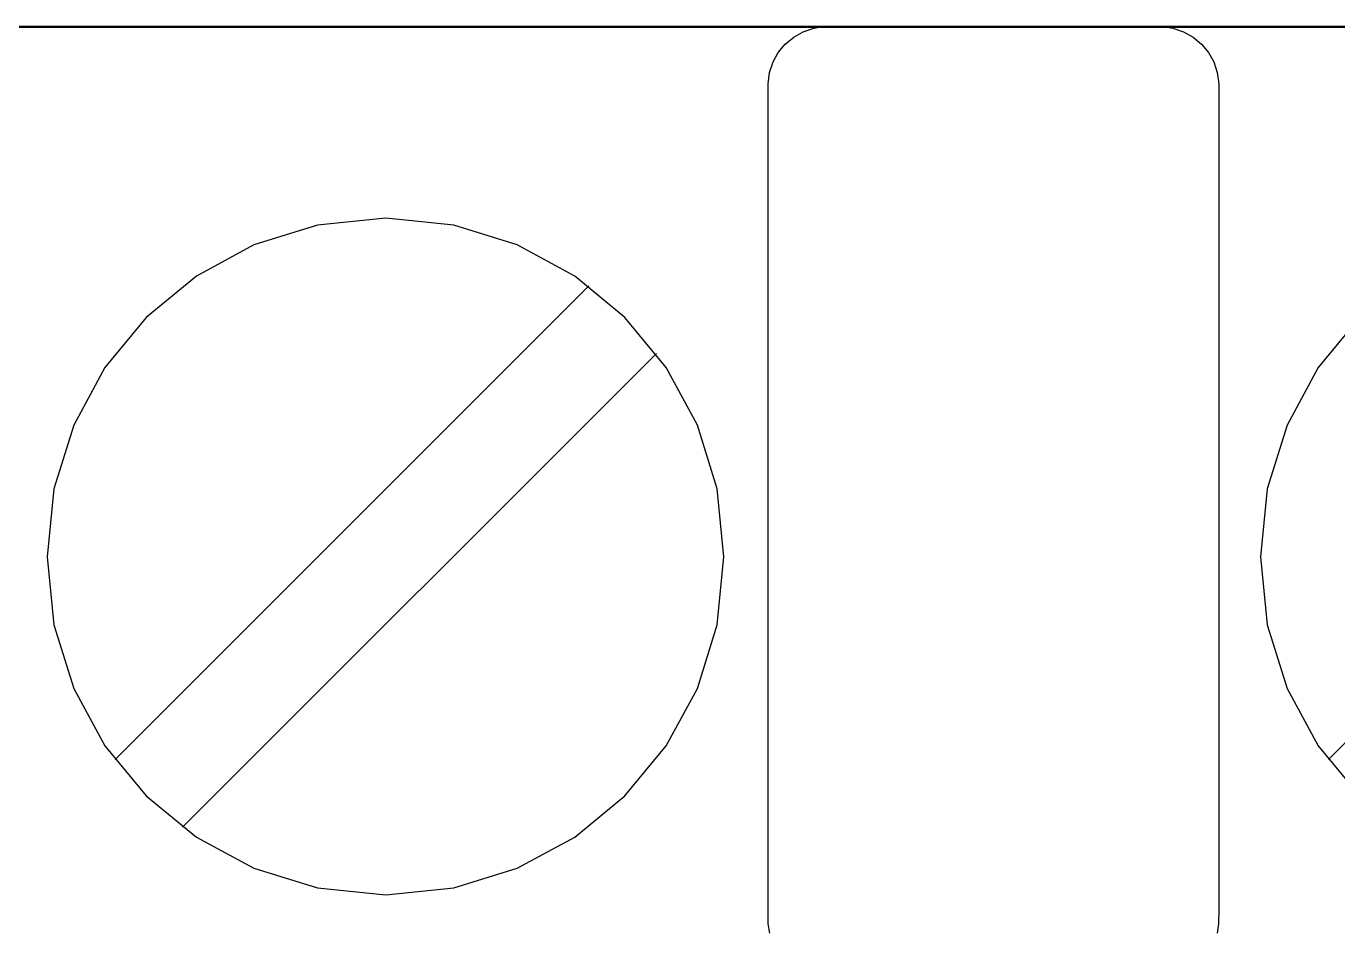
# Model space of a CAD drawing. Extents: x 1 to 47.7, y 0.2 to 35.
# Drawn here: x 39.492 to 40.141, y 9.739 to 10.185 of the extents above; entities that cross this region are included whole.
import ezdxf

# ---------------------------------------------------------------- set-up
doc = ezdxf.new("R2010")
doc.units = 0
doc.header["$MEASUREMENT"] = 0
for name, color, linetype in [('7_1__EMPTY_IO_BOARD_POSITI', 7, 'CONTINUOUS'), ('7_2___8__INDEPENDENT_INPUT', 7, 'CONTINUOUS'), ('7_3___8__OPTOISO_INDEPENDE', 7, 'CONTINUOUS'), ('7_4___24__OPTOISO_INDEPEND', 7, 'CONTINUOUS'), ('7_5___8__INDEPENDENT_INPUT', 7, 'CONTINUOUS'), ('7_6____8__INDEPENDENT_INPU', 7, 'CONTINUOUS'), ('7_7____8__OPTOISO_INDEPEND', 7, 'CONTINUOUS'), ('7_8____8__OPTOISO_INDEPEND', 7, 'CONTINUOUS')]:
    doc.layers.add(name, color=color, linetype=linetype)

msp = doc.modelspace()

# ---------------------------------------------------------------- linework, layer by layer
at = {"layer": '7_1__EMPTY_IO_BOARD_POSITI'}
msp.add_lwpolyline([(39.41773, 10.18489), (39.61971, 10.18489), (40.02875, 10.18489), (40.43639, 10.18489), (40.63662, 10.18489), (40.83281, 10.18489), (41.02375, 10.18489), (41.20821, 10.18489), (41.29763, 10.18489)], dxfattribs=at)
at = {"layer": '7_2___8__INDEPENDENT_INPUT'}
for points in [[(41.34667, 10.18512), (41.22086, 10.18512), (41.09103, 10.18512), (40.95765, 10.18512), (40.82115, 10.18512), (40.68197, 10.18512), (40.54057, 10.18512), (40.25287, 10.18512), (39.96161, 10.18512), (39.67035, 10.18512), (39.38265, 10.18512)], [(39.86008, 9.73684), (39.85936, 9.74148), (39.85929, 9.74897), (39.85929, 9.78121), (39.85929, 9.8353), (39.85929, 9.90297), (39.85929, 9.97595), (39.85929, 10.04599), (39.85929, 10.1048), (39.85929, 10.14412), (39.8593, 10.15687), (39.86001, 10.16244), (39.86173, 10.16762), (39.86436, 10.17233), (39.86781, 10.17647), (39.87196, 10.17993), (39.87671, 10.18261), (39.88197, 10.18442), (39.88762, 10.18525), (39.8926, 10.1853), (39.90676, 10.1853), (39.92908, 10.1853), (39.9563, 10.1853), (39.98515, 10.1853), (40.01236, 10.1853), (40.03468, 10.1853), (40.04884, 10.1853), (40.05382, 10.18525), (40.05947, 10.18442), (40.06473, 10.18261), (40.06948, 10.17993), (40.07363, 10.17647), (40.07707, 10.17233), (40.0797, 10.16762), (40.08142, 10.16244), (40.08213, 10.15687), (40.08214, 10.14412), (40.08214, 10.1048), (40.08214, 10.04599), (40.08214, 9.97595), (40.08214, 9.90297), (40.08214, 9.8353), (40.08214, 9.78121), (40.08214, 9.74897), (40.08206, 9.74147), (40.08134, 9.7368)], [(39.53635, 9.82269), (39.77061, 10.05696)], [(40.13635, 9.82269), (40.37062, 10.05696)], [(40.15179, 10.04128), (40.13135, 10.01649), (40.11592, 9.98805), (40.10617, 9.95663), (40.10277, 9.92293), (40.10617, 9.88925), (40.11592, 9.85788), (40.13135, 9.8295), (40.15179, 9.80477)], [(39.56977, 9.78927), (39.80404, 10.02354)]]:
    msp.add_lwpolyline(points, dxfattribs=at)
msp.add_lwpolyline([(39.50277, 9.92293), (39.50617, 9.88925), (39.51592, 9.85788), (39.53135, 9.8295), (39.55179, 9.80477), (39.57657, 9.78438), (39.60501, 9.76898), (39.63644, 9.75925), (39.67019, 9.75585), (39.70389, 9.75925), (39.73528, 9.76898), (39.76369, 9.78438), (39.78845, 9.80477), (39.80888, 9.8295), (39.82431, 9.85788), (39.83406, 9.88925), (39.83746, 9.92293), (39.83406, 9.95663), (39.82431, 9.98805), (39.80888, 10.01649), (39.78845, 10.04128), (39.76369, 10.06174), (39.73528, 10.0772), (39.70389, 10.08697), (39.67019, 10.09038), (39.63644, 10.08697), (39.60501, 10.0772), (39.57657, 10.06174), (39.55179, 10.04128), (39.53135, 10.01649), (39.51592, 9.98805), (39.50617, 9.95663)], close=True, dxfattribs=at)
at = {"layer": '7_3___8__OPTOISO_INDEPENDE'}
for points in [[(41.34667, 10.18512), (41.22086, 10.18512), (41.09103, 10.18512), (40.95765, 10.18512), (40.82115, 10.18512), (40.68197, 10.18512), (40.54057, 10.18512), (40.25287, 10.18512), (39.96161, 10.18512), (39.67035, 10.18512), (39.38265, 10.18512)], [(39.86008, 9.73684), (39.85936, 9.74148), (39.85929, 9.74897), (39.85929, 9.78121), (39.85929, 9.8353), (39.85929, 9.90297), (39.85929, 9.97595), (39.85929, 10.04599), (39.85929, 10.1048), (39.85929, 10.14412), (39.8593, 10.15687), (39.86001, 10.16244), (39.86173, 10.16762), (39.86436, 10.17233), (39.86781, 10.17647), (39.87196, 10.17993), (39.87671, 10.18261), (39.88197, 10.18442), (39.88762, 10.18525), (39.8926, 10.1853), (39.90676, 10.1853), (39.92908, 10.1853), (39.9563, 10.1853), (39.98515, 10.1853), (40.01236, 10.1853), (40.03468, 10.1853), (40.04884, 10.1853), (40.05382, 10.18525), (40.05947, 10.18442), (40.06473, 10.18261), (40.06948, 10.17993), (40.07363, 10.17647), (40.07707, 10.17233), (40.0797, 10.16762), (40.08142, 10.16244), (40.08213, 10.15687), (40.08214, 10.14412), (40.08214, 10.1048), (40.08214, 10.04599), (40.08214, 9.97595), (40.08214, 9.90297), (40.08214, 9.8353), (40.08214, 9.78121), (40.08214, 9.74897), (40.08206, 9.74147), (40.08134, 9.7368)], [(39.53635, 9.82269), (39.77061, 10.05696)], [(40.13635, 9.82269), (40.37062, 10.05696)], [(40.15179, 10.04128), (40.13135, 10.01649), (40.11592, 9.98805), (40.10617, 9.95663), (40.10277, 9.92293), (40.10617, 9.88925), (40.11592, 9.85788), (40.13135, 9.8295), (40.15179, 9.80477)], [(39.56977, 9.78927), (39.80404, 10.02354)]]:
    msp.add_lwpolyline(points, dxfattribs=at)
msp.add_lwpolyline([(39.50277, 9.92293), (39.50617, 9.88925), (39.51592, 9.85788), (39.53135, 9.8295), (39.55179, 9.80477), (39.57657, 9.78438), (39.60501, 9.76898), (39.63644, 9.75925), (39.67019, 9.75585), (39.70389, 9.75925), (39.73528, 9.76898), (39.76369, 9.78438), (39.78845, 9.80477), (39.80888, 9.8295), (39.82431, 9.85788), (39.83406, 9.88925), (39.83746, 9.92293), (39.83406, 9.95663), (39.82431, 9.98805), (39.80888, 10.01649), (39.78845, 10.04128), (39.76369, 10.06174), (39.73528, 10.0772), (39.70389, 10.08697), (39.67019, 10.09038), (39.63644, 10.08697), (39.60501, 10.0772), (39.57657, 10.06174), (39.55179, 10.04128), (39.53135, 10.01649), (39.51592, 9.98805), (39.50617, 9.95663)], close=True, dxfattribs=at)
at = {"layer": '7_4___24__OPTOISO_INDEPEND'}
for points in [[(41.34667, 10.18512), (41.22086, 10.18512), (41.09103, 10.18512), (40.95765, 10.18512), (40.82115, 10.18512), (40.68197, 10.18512), (40.54057, 10.18512), (40.25287, 10.18512), (39.96161, 10.18512), (39.67035, 10.18512), (39.38265, 10.18512)], [(39.86008, 9.73684), (39.85936, 9.74148), (39.85929, 9.74897), (39.85929, 9.78121), (39.85929, 9.8353), (39.85929, 9.90297), (39.85929, 9.97595), (39.85929, 10.04599), (39.85929, 10.1048), (39.85929, 10.14412), (39.8593, 10.15687), (39.86001, 10.16244), (39.86173, 10.16762), (39.86436, 10.17233), (39.86781, 10.17647), (39.87196, 10.17993), (39.87671, 10.18261), (39.88197, 10.18442), (39.88762, 10.18525), (39.8926, 10.1853), (39.90676, 10.1853), (39.92908, 10.1853), (39.9563, 10.1853), (39.98515, 10.1853), (40.01236, 10.1853), (40.03468, 10.1853), (40.04884, 10.1853), (40.05382, 10.18525), (40.05947, 10.18442), (40.06473, 10.18261), (40.06948, 10.17993), (40.07363, 10.17647), (40.07707, 10.17233), (40.0797, 10.16762), (40.08142, 10.16244), (40.08213, 10.15687), (40.08214, 10.14412), (40.08214, 10.1048), (40.08214, 10.04599), (40.08214, 9.97595), (40.08214, 9.90297), (40.08214, 9.8353), (40.08214, 9.78121), (40.08214, 9.74897), (40.08206, 9.74147), (40.08134, 9.7368)], [(39.53635, 9.82269), (39.77061, 10.05696)], [(40.13635, 9.82269), (40.37062, 10.05696)], [(40.15179, 10.04128), (40.13135, 10.01649), (40.11592, 9.98805), (40.10617, 9.95663), (40.10277, 9.92293), (40.10617, 9.88925), (40.11592, 9.85788), (40.13135, 9.8295), (40.15179, 9.80477)], [(39.56977, 9.78927), (39.80404, 10.02354)]]:
    msp.add_lwpolyline(points, dxfattribs=at)
msp.add_lwpolyline([(39.50277, 9.92293), (39.50617, 9.88925), (39.51592, 9.85788), (39.53135, 9.8295), (39.55179, 9.80477), (39.57657, 9.78438), (39.60501, 9.76898), (39.63644, 9.75925), (39.67019, 9.75585), (39.70389, 9.75925), (39.73528, 9.76898), (39.76369, 9.78438), (39.78845, 9.80477), (39.80888, 9.8295), (39.82431, 9.85788), (39.83406, 9.88925), (39.83746, 9.92293), (39.83406, 9.95663), (39.82431, 9.98805), (39.80888, 10.01649), (39.78845, 10.04128), (39.76369, 10.06174), (39.73528, 10.0772), (39.70389, 10.08697), (39.67019, 10.09038), (39.63644, 10.08697), (39.60501, 10.0772), (39.57657, 10.06174), (39.55179, 10.04128), (39.53135, 10.01649), (39.51592, 9.98805), (39.50617, 9.95663)], close=True, dxfattribs=at)
at = {"layer": '7_5___8__INDEPENDENT_INPUT'}
for points in [[(41.34667, 10.18512), (41.22086, 10.18512), (41.09103, 10.18512), (40.95765, 10.18512), (40.82115, 10.18512), (40.68197, 10.18512), (40.54057, 10.18512), (40.25287, 10.18512), (39.96161, 10.18512), (39.67035, 10.18512), (39.38265, 10.18512)], [(39.86008, 9.73684), (39.85936, 9.74148), (39.85929, 9.74897), (39.85929, 9.78121), (39.85929, 9.8353), (39.85929, 9.90297), (39.85929, 9.97595), (39.85929, 10.04599), (39.85929, 10.1048), (39.85929, 10.14412), (39.8593, 10.15687), (39.86001, 10.16244), (39.86173, 10.16762), (39.86436, 10.17233), (39.86781, 10.17647), (39.87196, 10.17993), (39.87671, 10.18261), (39.88197, 10.18442), (39.88762, 10.18525), (39.8926, 10.1853), (39.90676, 10.1853), (39.92908, 10.1853), (39.9563, 10.1853), (39.98515, 10.1853), (40.01236, 10.1853), (40.03468, 10.1853), (40.04884, 10.1853), (40.05382, 10.18525), (40.05947, 10.18442), (40.06473, 10.18261), (40.06948, 10.17993), (40.07363, 10.17647), (40.07707, 10.17233), (40.0797, 10.16762), (40.08142, 10.16244), (40.08213, 10.15687), (40.08214, 10.14412), (40.08214, 10.1048), (40.08214, 10.04599), (40.08214, 9.97595), (40.08214, 9.90297), (40.08214, 9.8353), (40.08214, 9.78121), (40.08214, 9.74897), (40.08206, 9.74147), (40.08134, 9.7368)], [(39.53635, 9.82269), (39.77061, 10.05696)], [(40.13635, 9.82269), (40.37062, 10.05696)], [(40.15179, 10.04128), (40.13135, 10.01649), (40.11592, 9.98805), (40.10617, 9.95663), (40.10277, 9.92293), (40.10617, 9.88925), (40.11592, 9.85788), (40.13135, 9.8295), (40.15179, 9.80477)], [(39.56977, 9.78927), (39.80404, 10.02354)]]:
    msp.add_lwpolyline(points, dxfattribs=at)
msp.add_lwpolyline([(39.50277, 9.92293), (39.50617, 9.88925), (39.51592, 9.85788), (39.53135, 9.8295), (39.55179, 9.80477), (39.57657, 9.78438), (39.60501, 9.76898), (39.63644, 9.75925), (39.67019, 9.75585), (39.70389, 9.75925), (39.73528, 9.76898), (39.76369, 9.78438), (39.78845, 9.80477), (39.80888, 9.8295), (39.82431, 9.85788), (39.83406, 9.88925), (39.83746, 9.92293), (39.83406, 9.95663), (39.82431, 9.98805), (39.80888, 10.01649), (39.78845, 10.04128), (39.76369, 10.06174), (39.73528, 10.0772), (39.70389, 10.08697), (39.67019, 10.09038), (39.63644, 10.08697), (39.60501, 10.0772), (39.57657, 10.06174), (39.55179, 10.04128), (39.53135, 10.01649), (39.51592, 9.98805), (39.50617, 9.95663)], close=True, dxfattribs=at)
at = {"layer": '7_6____8__INDEPENDENT_INPU'}
for points in [[(41.34667, 10.18512), (41.22086, 10.18512), (41.09103, 10.18512), (40.95765, 10.18512), (40.82115, 10.18512), (40.68197, 10.18512), (40.54057, 10.18512), (40.25287, 10.18512), (39.96161, 10.18512), (39.67035, 10.18512), (39.38265, 10.18512)], [(39.86008, 9.73684), (39.85936, 9.74148), (39.85929, 9.74897), (39.85929, 9.78121), (39.85929, 9.8353), (39.85929, 9.90297), (39.85929, 9.97595), (39.85929, 10.04599), (39.85929, 10.1048), (39.85929, 10.14412), (39.8593, 10.15687), (39.86001, 10.16244), (39.86173, 10.16762), (39.86436, 10.17233), (39.86781, 10.17647), (39.87196, 10.17993), (39.87671, 10.18261), (39.88197, 10.18442), (39.88762, 10.18525), (39.8926, 10.1853), (39.90676, 10.1853), (39.92908, 10.1853), (39.9563, 10.1853), (39.98515, 10.1853), (40.01236, 10.1853), (40.03468, 10.1853), (40.04884, 10.1853), (40.05382, 10.18525), (40.05947, 10.18442), (40.06473, 10.18261), (40.06948, 10.17993), (40.07363, 10.17647), (40.07707, 10.17233), (40.0797, 10.16762), (40.08142, 10.16244), (40.08213, 10.15687), (40.08214, 10.14412), (40.08214, 10.1048), (40.08214, 10.04599), (40.08214, 9.97595), (40.08214, 9.90297), (40.08214, 9.8353), (40.08214, 9.78121), (40.08214, 9.74897), (40.08206, 9.74147), (40.08134, 9.7368)], [(39.53635, 9.82269), (39.77061, 10.05696)], [(40.13635, 9.82269), (40.37062, 10.05696)], [(40.15179, 10.04128), (40.13135, 10.01649), (40.11592, 9.98805), (40.10617, 9.95663), (40.10277, 9.92293), (40.10617, 9.88925), (40.11592, 9.85788), (40.13135, 9.8295), (40.15179, 9.80477)], [(39.56977, 9.78927), (39.80404, 10.02354)]]:
    msp.add_lwpolyline(points, dxfattribs=at)
msp.add_lwpolyline([(39.50277, 9.92293), (39.50617, 9.88925), (39.51592, 9.85788), (39.53135, 9.8295), (39.55179, 9.80477), (39.57657, 9.78438), (39.60501, 9.76898), (39.63644, 9.75925), (39.67019, 9.75585), (39.70389, 9.75925), (39.73528, 9.76898), (39.76369, 9.78438), (39.78845, 9.80477), (39.80888, 9.8295), (39.82431, 9.85788), (39.83406, 9.88925), (39.83746, 9.92293), (39.83406, 9.95663), (39.82431, 9.98805), (39.80888, 10.01649), (39.78845, 10.04128), (39.76369, 10.06174), (39.73528, 10.0772), (39.70389, 10.08697), (39.67019, 10.09038), (39.63644, 10.08697), (39.60501, 10.0772), (39.57657, 10.06174), (39.55179, 10.04128), (39.53135, 10.01649), (39.51592, 9.98805), (39.50617, 9.95663)], close=True, dxfattribs=at)
at = {"layer": '7_7____8__OPTOISO_INDEPEND'}
for points in [[(41.34667, 10.18512), (41.22086, 10.18512), (41.09103, 10.18512), (40.95765, 10.18512), (40.82115, 10.18512), (40.68197, 10.18512), (40.54057, 10.18512), (40.25287, 10.18512), (39.96161, 10.18512), (39.67035, 10.18512), (39.38265, 10.18512)], [(39.86008, 9.73684), (39.85936, 9.74148), (39.85929, 9.74897), (39.85929, 9.78121), (39.85929, 9.8353), (39.85929, 9.90297), (39.85929, 9.97595), (39.85929, 10.04599), (39.85929, 10.1048), (39.85929, 10.14412), (39.8593, 10.15687), (39.86001, 10.16244), (39.86173, 10.16762), (39.86436, 10.17233), (39.86781, 10.17647), (39.87196, 10.17993), (39.87671, 10.18261), (39.88197, 10.18442), (39.88762, 10.18525), (39.8926, 10.1853), (39.90676, 10.1853), (39.92908, 10.1853), (39.9563, 10.1853), (39.98515, 10.1853), (40.01236, 10.1853), (40.03468, 10.1853), (40.04884, 10.1853), (40.05382, 10.18525), (40.05947, 10.18442), (40.06473, 10.18261), (40.06948, 10.17993), (40.07363, 10.17647), (40.07707, 10.17233), (40.0797, 10.16762), (40.08142, 10.16244), (40.08213, 10.15687), (40.08214, 10.14412), (40.08214, 10.1048), (40.08214, 10.04599), (40.08214, 9.97595), (40.08214, 9.90297), (40.08214, 9.8353), (40.08214, 9.78121), (40.08214, 9.74897), (40.08206, 9.74147), (40.08134, 9.7368)], [(39.53635, 9.82269), (39.77061, 10.05696)], [(40.13635, 9.82269), (40.37062, 10.05696)], [(40.15179, 10.04128), (40.13135, 10.01649), (40.11592, 9.98805), (40.10617, 9.95663), (40.10277, 9.92293), (40.10617, 9.88925), (40.11592, 9.85788), (40.13135, 9.8295), (40.15179, 9.80477)], [(39.56977, 9.78927), (39.80404, 10.02354)]]:
    msp.add_lwpolyline(points, dxfattribs=at)
msp.add_lwpolyline([(39.50277, 9.92293), (39.50617, 9.88925), (39.51592, 9.85788), (39.53135, 9.8295), (39.55179, 9.80477), (39.57657, 9.78438), (39.60501, 9.76898), (39.63644, 9.75925), (39.67019, 9.75585), (39.70389, 9.75925), (39.73528, 9.76898), (39.76369, 9.78438), (39.78845, 9.80477), (39.80888, 9.8295), (39.82431, 9.85788), (39.83406, 9.88925), (39.83746, 9.92293), (39.83406, 9.95663), (39.82431, 9.98805), (39.80888, 10.01649), (39.78845, 10.04128), (39.76369, 10.06174), (39.73528, 10.0772), (39.70389, 10.08697), (39.67019, 10.09038), (39.63644, 10.08697), (39.60501, 10.0772), (39.57657, 10.06174), (39.55179, 10.04128), (39.53135, 10.01649), (39.51592, 9.98805), (39.50617, 9.95663)], close=True, dxfattribs=at)
at = {"layer": '7_8____8__OPTOISO_INDEPEND'}
for points in [[(41.34667, 10.18512), (41.22086, 10.18512), (41.09103, 10.18512), (40.95765, 10.18512), (40.82115, 10.18512), (40.68197, 10.18512), (40.54057, 10.18512), (40.25287, 10.18512), (39.96161, 10.18512), (39.67035, 10.18512), (39.38265, 10.18512)], [(39.86008, 9.73684), (39.85936, 9.74148), (39.85929, 9.74897), (39.85929, 9.78121), (39.85929, 9.8353), (39.85929, 9.90297), (39.85929, 9.97595), (39.85929, 10.04599), (39.85929, 10.1048), (39.85929, 10.14412), (39.8593, 10.15687), (39.86001, 10.16244), (39.86173, 10.16762), (39.86436, 10.17233), (39.86781, 10.17647), (39.87196, 10.17993), (39.87671, 10.18261), (39.88197, 10.18442), (39.88762, 10.18525), (39.8926, 10.1853), (39.90676, 10.1853), (39.92908, 10.1853), (39.9563, 10.1853), (39.98515, 10.1853), (40.01236, 10.1853), (40.03468, 10.1853), (40.04884, 10.1853), (40.05382, 10.18525), (40.05947, 10.18442), (40.06473, 10.18261), (40.06948, 10.17993), (40.07363, 10.17647), (40.07707, 10.17233), (40.0797, 10.16762), (40.08142, 10.16244), (40.08213, 10.15687), (40.08214, 10.14412), (40.08214, 10.1048), (40.08214, 10.04599), (40.08214, 9.97595), (40.08214, 9.90297), (40.08214, 9.8353), (40.08214, 9.78121), (40.08214, 9.74897), (40.08206, 9.74147), (40.08134, 9.7368)], [(39.53635, 9.82269), (39.77061, 10.05696)], [(40.13635, 9.82269), (40.37062, 10.05696)], [(40.15179, 10.04128), (40.13135, 10.01649), (40.11592, 9.98805), (40.10617, 9.95663), (40.10277, 9.92293), (40.10617, 9.88925), (40.11592, 9.85788), (40.13135, 9.8295), (40.15179, 9.80477)], [(39.56977, 9.78927), (39.80404, 10.02354)]]:
    msp.add_lwpolyline(points, dxfattribs=at)
msp.add_lwpolyline([(39.50277, 9.92293), (39.50617, 9.88925), (39.51592, 9.85788), (39.53135, 9.8295), (39.55179, 9.80477), (39.57657, 9.78438), (39.60501, 9.76898), (39.63644, 9.75925), (39.67019, 9.75585), (39.70389, 9.75925), (39.73528, 9.76898), (39.76369, 9.78438), (39.78845, 9.80477), (39.80888, 9.8295), (39.82431, 9.85788), (39.83406, 9.88925), (39.83746, 9.92293), (39.83406, 9.95663), (39.82431, 9.98805), (39.80888, 10.01649), (39.78845, 10.04128), (39.76369, 10.06174), (39.73528, 10.0772), (39.70389, 10.08697), (39.67019, 10.09038), (39.63644, 10.08697), (39.60501, 10.0772), (39.57657, 10.06174), (39.55179, 10.04128), (39.53135, 10.01649), (39.51592, 9.98805), (39.50617, 9.95663)], close=True, dxfattribs=at)

doc.saveas('drawing.dxf')
